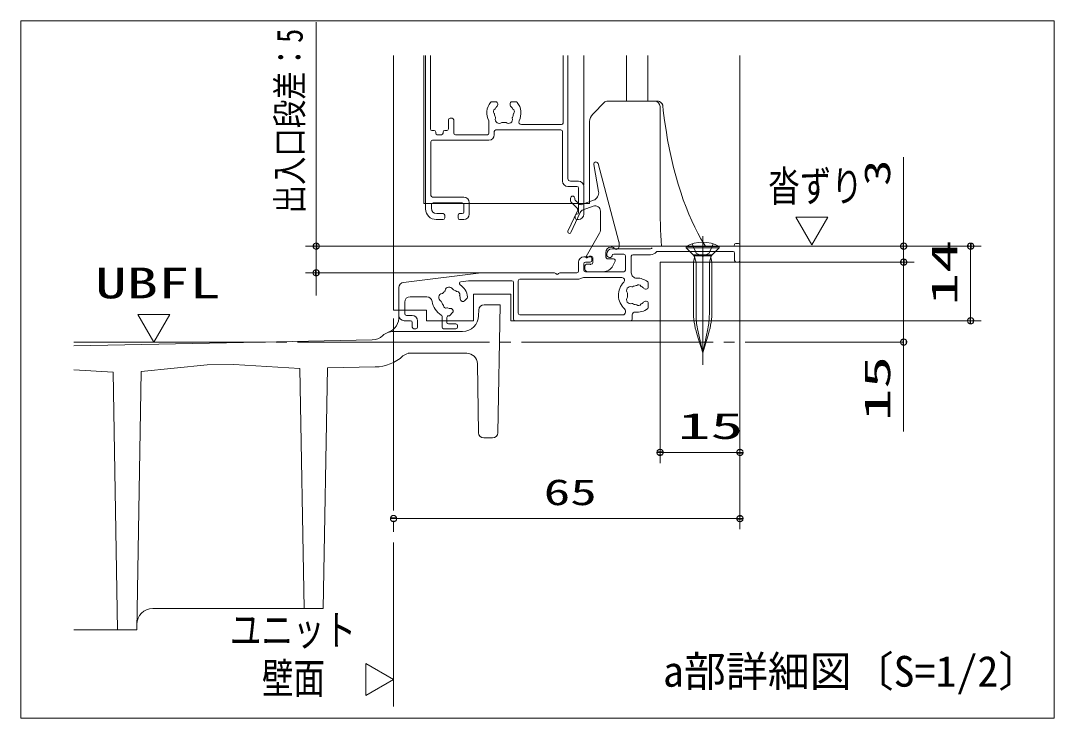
# Model space of a CAD drawing. Units: millimetres on the paper, scale 1:3, with parts at other scales. Extents: x -305 to 305, y -152 to 152.
# Drawn here: x -171.9 to -74.9, y -78.5 to -13.1 of the extents above; entities that cross this region are included whole.
import ezdxf
from ezdxf.enums import TextEntityAlignment as Align

# ---------------------------------------------------------------- set-up
doc = ezdxf.new("R2010")
doc.units = ezdxf.units.MM
doc.linetypes.add('LONG_CHAIN', pattern=[21, 18, -1, 1, -1])
doc.linetypes.add('LONG_DASHED2', pattern=[13, 12, -1])
doc.layers.add('0-2_0', color=7, linetype='Continuous', lineweight=9)
doc.layers.add('0-4_TV', color=7, linetype='Continuous', lineweight=9)
doc.styles.add('ＭＳ ゴシック', font='')
doc.styles.get('ＭＳ ゴシック').set_extended_font_data('MS Gothic')

# ---------------------------------------------------------------- blocks, each defined once
blk = doc.blocks.new('_DOTSMALL')
at = {"layer": '0-2_0'}
for p, q in [((0.0746, 0.1), (-0.0746, 0.1)), ((0.1223, -0.0248), (-0.1223, -0.0248))]:
    blk.add_line(p, q, dxfattribs=at)
for points in [[(0.125, 0), (0.124, 0.0157), (0.1211, 0.0311), (0.1162, 0.046), (0.1095, 0.0602), (0.1011, 0.0735), (0.0911, 0.0856), (0.0797, 0.0963), (0.067, 0.1055), (0.0532, 0.1131), (0.0386, 0.1189), (0.0234, 0.1228), (0.0078, 0.1248), (-0.0078, 0.1248), (-0.0234, 0.1228), (-0.0386, 0.1189), (-0.0532, 0.1131), (-0.067, 0.1055), (-0.0797, 0.0963), (-0.0911, 0.0856), (-0.1011, 0.0735), (-0.1095, 0.0602), (-0.1162, 0.046), (-0.1211, 0.0311), (-0.124, 0.0157), (-0.125, 0), (0, 0)], [(-0.125, 0), (-0.124, -0.0157), (-0.1211, -0.0311), (-0.1162, -0.046), (-0.1095, -0.0602), (-0.1011, -0.0735), (-0.0911, -0.0856), (-0.0797, -0.0963), (-0.067, -0.1055), (-0.0532, -0.1131), (-0.0386, -0.1189), (-0.0234, -0.1228), (-0.0078, -0.1248), (0.0078, -0.1248), (0.0234, -0.1228), (0.0386, -0.1189), (0.0532, -0.1131), (0.067, -0.1055), (0.0797, -0.0963), (0.0911, -0.0856), (0.1011, -0.0735), (0.1095, -0.0602), (0.1162, -0.046), (0.1211, -0.0311), (0.124, -0.0157), (0.125, 0), (0, 0)]]:
    blk.add_lwpolyline(points, close=True, dxfattribs=at)
blk = doc.blocks.new('TRI')
at = {"layer": '0-2_0'}
blk.add_lwpolyline([(0.5, 0.866), (0, 0), (1, 0)], close=True, dxfattribs=at)

msp = doc.modelspace()

# ---------------------------------------------------------------- linework, layer by layer
at = {"layer": '0-4_TV'}
for p, q in [((-171.854, -13.085), (-74.877, -13.085)), ((-171.854, -13.085), (-171.854, -78.545)), ((-144.132, -34.241), (-144.132, -13.224)), ((-74.877, -13.085), (-74.877, -78.545)), ((-136.869, -16.342), (-136.869, -40.241)), ((-134.019, -16.342), (-134.019, -30.242)), ((-133.869, -16.342), (-133.869, -30.742)), ((-133.419, -23.242), (-133.419, -16.342)), ((-120.969, -16.342), (-120.969, -22.692)), ((-120.519, -27.892), (-120.519, -16.342)), ((-119.019, -16.342), (-119.019, -28.529)), ((-115.019, -16.342), (-115.019, -20.641)), ((-113.019, -16.342), (-113.019, -20.641)), ((-104.369, -35.741), (-104.369, -16.342)), ((-127.294, -20.692), (-127.656, -20.692)), ((-127.094, -20.962), (-127.094, -20.892)), ((-125.944, -20.892), (-125.944, -20.962)), ((-125.382, -20.692), (-125.744, -20.692)), ((-117.05, -20.714), (-118.184, -21.848)), ((-116.874, -20.641), (-113.121, -20.641)), ((-113.121, -20.641), (-112.121, -20.641)), ((-111.871, -21.141), (-111.871, -30.115)), ((-111.561, -21.504), (-111.606, -21.089)), ((-131.369, -22.242), (-131.569, -22.242)), ((-111.443, -22.447), (-111.561, -21.504)), ((-131.719, -22.392), (-131.719, -23.242)), ((-131.219, -23.642), (-131.219, -22.392)), ((-127.919, -22.555), (-127.919, -23.642)), ((-121.119, -22.842), (-124.876, -22.842)), ((-118.477, -22.555), (-118.477, -30.242)), ((-111.307, -23.372), (-111.443, -22.447)), ((-133.069, -23.392), (-133.269, -23.392)), ((-132.919, -23.642), (-132.919, -23.542)), ((-132.369, -23.792), (-132.769, -23.792)), ((-132.219, -23.542), (-132.219, -23.642)), ((-131.869, -23.392), (-132.069, -23.392)), ((-128.069, -23.792), (-131.069, -23.792)), ((-127.419, -23.792), (-127.419, -23.492)), ((-127.269, -23.342), (-121.169, -23.342)), ((-121.019, -23.492), (-121.019, -28.142)), ((-111.155, -24.276), (-111.307, -23.372)), ((-133.369, -29.492), (-133.369, -24.442)), ((-133.219, -24.292), (-127.919, -24.292)), ((-110.986, -25.159), (-111.155, -24.276)), ((-110.802, -26.017), (-110.986, -25.159)), ((-110.604, -26.85), (-110.802, -26.017)), ((-89.012, -34.241), (-89.012, -25.907)), ((-117.633, -29.105), (-118.076, -26.593)), ((-115.724, -33.822), (-117.689, -26.489)), ((-110.392, -27.656), (-110.604, -26.85)), ((-110.168, -28.433), (-110.392, -27.656)), ((-120.519, -28.642), (-119.669, -28.642)), ((-119.519, -28.142), (-120.269, -28.142)), ((-119.519, -28.792), (-119.519, -31.092)), ((-119.019, -28.642), (-119.019, -31.241)), ((-109.932, -29.181), (-110.168, -28.433)), ((-130.269, -29.642), (-133.219, -29.642)), ((-120.269, -29.978), (-120.269, -29.741)), ((-119.869, -29.741), (-119.869, -29.813)), ((-119.825, -29.919), (-119.466, -30.278)), ((-119.204, -30.336), (-118.115, -29.94)), ((-109.685, -29.899), (-109.932, -29.181)), ((-109.429, -30.586), (-109.685, -29.899)), ((-134.019, -30.242), (-118.477, -30.242)), ((-133.319, -30.692), (-133.319, -30.342)), ((-133.169, -30.192), (-130.419, -30.192)), ((-130.269, -30.342), (-130.269, -31.042)), ((-129.769, -31.242), (-129.769, -30.142)), ((-120.505, -32.827), (-119.618, -30.925)), ((-120.225, -30.085), (-119.668, -30.642)), ((-119.077, -30.822), (-118.14, -30.481)), ((-117.469, -32.773), (-117.469, -30.951)), ((-109.164, -31.242), (-109.429, -30.586)), ((-132.869, -31.742), (-132.219, -31.742)), ((-132.219, -31.192), (-132.819, -31.192)), ((-132.069, -31.592), (-132.069, -31.342)), ((-130.819, -31.342), (-130.819, -31.592)), ((-130.419, -31.192), (-130.669, -31.192)), ((-130.669, -31.742), (-130.269, -31.742)), ((-120.233, -32.954), (-119.36, -31.081)), ((-119.819, -31.392), (-119.819, -31.592)), ((-119.669, -31.742), (-119.519, -31.742)), ((-108.891, -31.866), (-109.164, -31.242)), ((-108.611, -32.458), (-108.891, -31.866)), ((-108.326, -33.018), (-108.611, -32.458)), ((-118.809, -35.228), (-117.536, -33.023)), ((-115.719, -34.291), (-115.719, -33.86)), ((-108.035, -33.546), (-108.326, -33.018)), ((-107.739, -34.045), (-108.035, -33.546)), ((-112.388, -34.241), (-145.132, -34.241)), ((-144.132, -36.741), (-144.132, -34.241)), ((-116.969, -35.19), (-116.969, -34.841)), ((-116.469, -34.341), (-116.316, -34.341)), ((-112.762, -34.491), (-116.369, -34.491)), ((-112.388, -34.241), (-105.019, -34.241)), ((-105.019, -34.741), (-112.11, -34.741)), ((-109.419, -34.384), (-109.419, -34.259)), ((-106.319, -34.259), (-109.419, -34.259)), ((-108.76, -35.044), (-109.419, -34.384)), ((-109.419, -34.384), (-106.319, -34.384)), ((-107.615, -34.241), (-107.739, -34.045)), ((-106.979, -35.044), (-106.319, -34.384)), ((-106.319, -34.384), (-106.319, -34.259)), ((-105.019, -34.241), (-81.728, -34.241)), ((-104.869, -35.591), (-104.869, -34.891)), ((-104.769, -33.991), (-104.519, -33.991)), ((-89.012, -34.241), (-89.012, -35.741)), ((-82.728, -34.241), (-82.728, -41.241)), ((-119.519, -36.591), (-119.519, -35.741)), ((-119.019, -35.241), (-118.419, -35.241)), ((-118.419, -35.741), (-118.869, -35.741)), ((-118.499, -35.211), (-118.707, -35.331)), ((-118.424, -35.191), (-118.319, -35.191)), ((-118.269, -35.391), (-118.269, -35.591)), ((-118.169, -35.791), (-118.169, -35.341)), ((-116.869, -35.041), (-116.869, -34.991)), ((-116.22, -35.44), (-116.771, -35.44)), ((-116.519, -35.291), (-116.619, -35.291)), ((-116.299, -36.087), (-116.085, -35.657)), ((-115.269, -34.991), (-116.219, -34.991)), ((-115.119, -36.491), (-115.119, -35.141)), ((-114.569, -35.191), (-114.569, -36.741)), ((-112.758, -35.041), (-114.419, -35.041)), ((-111.869, -35.741), (-111.869, -41.241)), ((-104.369, -35.741), (-111.869, -35.741)), ((-106.994, -35.059), (-108.744, -35.059)), ((-108.656, -35.43), (-108.744, -35.759)), ((-108.744, -35.759), (-108.744, -40.276)), ((-106.994, -35.759), (-108.744, -35.759)), ((-108.494, -35.759), (-108.679, -35.159)), ((-107.059, -35.159), (-108.679, -35.159)), ((-108.494, -40.636), (-108.494, -35.759)), ((-107.059, -35.159), (-107.244, -35.759)), ((-107.244, -40.636), (-107.244, -35.759)), ((-106.994, -35.759), (-107.082, -35.43)), ((-106.994, -35.759), (-106.994, -40.276)), ((-104.369, -35.741), (-104.369, -60.804)), ((-104.369, -35.741), (-88.012, -35.741)), ((-89.012, -35.741), (-89.012, -43.241)), ((-128.623, -36.741), (-145.132, -36.741)), ((-144.132, -36.561), (-144.132, -38.881)), ((-135.93, -37.637), (-128.641, -36.742)), ((-128.623, -36.741), (-121.779, -36.741)), ((-121.259, -36.741), (-119.669, -36.741)), ((-119.019, -35.891), (-119.019, -36.491)), ((-118.917, -36.091), (-118.917, -36.391)), ((-118.869, -36.641), (-115.269, -36.641)), ((-118.319, -35.941), (-118.767, -35.941)), ((-118.378, -35.991), (-118.385, -35.949)), ((-129.826, -37.492), (-130.571, -37.583)), ((-125.769, -37.491), (-129.808, -37.491)), ((-125.619, -41.091), (-125.619, -37.641)), ((-125.169, -37.491), (-125.169, -40.541)), ((-119.541, -37.341), (-125.019, -37.341)), ((-119.04, -37.197), (-119.498, -37.334)), ((-115.448, -37.191), (-118.997, -37.191)), ((-112.969, -37.704), (-112.969, -38.066)), ((-136.369, -40.741), (-136.369, -38.133)), ((-129.369, -38.742), (-129.369, -41.241)), ((-129.369, -38.742), (-125.869, -38.742)), ((-113.169, -38.266), (-113.239, -38.266)), ((-89.012, -40.921), (-89.012, -38.601)), ((-135.819, -39.491), (-135.819, -40.591)), ((-133.749, -38.991), (-135.319, -38.991)), ((-130.512, -39.385), (-130.561, -39.336)), ((-129.973, -39.129), (-130.229, -39.385)), ((-126.869, -39.741), (-128.378, -39.741)), ((-127.079, -51.749), (-126.869, -39.741)), ((-113.239, -39.416), (-113.169, -39.416)), ((-112.969, -39.616), (-112.969, -39.978)), ((-133.769, -40.241), (-136.869, -40.241)), ((-133.769, -40.241), (-133.769, -41.241)), ((-131.325, -40.481), (-131.581, -40.737)), ((-131.374, -40.149), (-131.325, -40.198)), ((-128.878, -40.232), (-128.887, -40.767)), ((-125.019, -40.691), (-115.369, -40.691)), ((-115.119, -40.441), (-115.119, -40.316)), ((-114.469, -40.68), (-114.469, -41.091)), ((-135.269, -41.241), (-135.869, -41.241)), ((-135.669, -40.741), (-135.119, -40.741)), ((-135.119, -41.841), (-135.119, -41.391)), ((-134.619, -41.241), (-134.619, -41.841)), ((-133.769, -41.241), (-129.369, -41.241)), ((-132.319, -41.841), (-132.319, -40.834)), ((-131.869, -40.929), (-131.869, -41.391)), ((-131.719, -41.541), (-131.019, -41.541)), ((-130.869, -41.691), (-130.869, -41.841)), ((-111.869, -41.241), (-111.869, -54.593)), ((-111.869, -41.241), (-81.728, -41.241)), ((-136.869, -42.241), (-130.387, -42.241)), ((-134.769, -41.991), (-134.969, -41.991)), ((-131.019, -41.991), (-132.169, -41.991)), ((-107.869, -44.259), (-108.417, -42.469)), ((-107.869, -44.259), (-108.352, -41.987)), ((-107.869, -44.259), (-107.386, -41.987)), ((-107.869, -44.259), (-107.322, -42.469)), ((-149.369, -43.241), (-166.869, -43.595)), ((-149.369, -43.241), (-138.868, -43.031)), ((-89.012, -43.241), (-89.012, -51.625)), ((-135.496, -44.291), (-130.009, -44.291)), ((-160.546, -46.017), (-154.369, -45.392)), ((-151.869, -45.342), (-154.369, -45.392)), ((-151.869, -45.342), (-145.662, -45.717)), ((-143.075, -45.665), (-138.586, -45.575)), ((-128.896, -51.749), (-129.009, -45.273)), ((-166.869, -45.848), (-163.191, -46.071)), ((-162.769, -70.241), (-163.191, -46.071)), ((-160.546, -46.017), (-160.969, -70.241)), ((-145.269, -68.241), (-145.662, -45.717)), ((-143.075, -45.664), (-143.469, -68.241)), ((-127.579, -52.241), (-128.378, -52.241)), ((-104.369, -53.593), (-111.869, -53.593)), ((-104.369, -59.804), (-136.869, -59.804)), ((-143.469, -68.241), (-159.46, -68.241)), ((-160.969, -70.241), (-166.869, -70.241)), ((-171.854, -78.545), (-74.877, -78.545))]:
    msp.add_line(p, q, dxfattribs=at)
at = {"layer": '0-4_TV', "linetype": 'LONG_CHAIN'}
for p, q in [((-107.869, -33.305), (-107.869, -45.365)), ((-136.869, -41.034), (-136.869, -77.45)), ((-166.869, -43.241), (-89.012, -43.241))]:
    msp.add_line(p, q, dxfattribs=at)
at = {"layer": '0-4_TV', "linetype": 'LONG_DASHED2'}
for p, q in [((-108.467, -34.903), (-108.844, -34.011)), ((-108.467, -34.903), (-107.869, -35.221)), ((-107.271, -34.903), (-107.869, -35.221)), ((-107.271, -34.903), (-106.894, -34.011))]:
    msp.add_line(p, q, dxfattribs=at)
at = {"layer": '0-4_TV'}
msp.add_lwpolyline([(-125.869, -38.742), (-125.869, -41.241), (-111.869, -41.241)], dxfattribs=at)
for centre, radius, start, end in [((-126.519, -21.742), 1.6, 141.63349, 207.66045), ((-127.656, -20.842), 0.15, 90, 141.63349), ((-126.519, -21.742), 0.9, 134.79283, 153.7398), ((-127.294, -20.892), 0.2, 360, 90), ((-127.294, -20.962), 0.2, 314.79283, 360), ((-125.744, -20.892), 0.2, 90, 180), ((-125.744, -20.962), 0.2, 180, 225.20717), ((-126.519, -21.742), 0.9, 26.2602, 45.20717), ((-125.382, -20.842), 0.15, 38.36651, 90), ((-126.519, -21.742), 1.6, 332.64777, 38.36651), ((-116.874, -20.891), 0.25, 90, 135), ((-112.371, -21.141), 0.5, 0, 90), ((-112.126, -21.185), 0.545, 47.53389, 90.51615), ((-112.105, -21.142), 0.499, 6.00017, 45.85093), ((-112.058, -21.125), 0.453, 4.52672, 46.02402), ((-131.569, -22.392), 0.15, 90, 180), ((-131.369, -22.392), 0.15, 0, 90), ((-127.258, -21.612), 0.25, 116.8699, 223.1301), ((-127.513, -21.851), 0.1, 6.2602, 43.1301), ((-126.519, -21.742), 0.9, 186.2602, 208.03074), ((-127.416, -21.3), 0.1, 296.8699, 333.7398), ((-126.949, -22.357), 0.375, 162.29961, 307.70039), ((-127.402, -22.212), 0.1, 342.29961, 28.03074), ((-126.089, -22.357), 0.375, 232.29961, 17.70039), ((-125.637, -22.212), 0.1, 151.96926, 197.70039), ((-126.519, -21.742), 0.9, 331.96926, 353.7398), ((-125.622, -21.3), 0.1, 206.2602, 243.1301), ((-125.781, -21.612), 0.25, 316.8699, 63.1301), ((-125.525, -21.851), 0.1, 136.8699, 173.7398), ((-117.477, -22.555), 1, 135, 180), ((-133.269, -23.242), 0.15, 180, 270), ((-131.869, -23.242), 0.15, 270, 360), ((-128.069, -22.555), 0.15, 360, 27.66045), ((-126.659, -22.732), 0.1, 81.96926, 127.70039), ((-126.519, -21.742), 0.9, 261.96926, 278.03074), ((-126.38, -22.732), 0.1, 52.29961, 98.03074), ((-124.876, -22.592), 0.25, 152.64777, 270), ((-121.119, -22.692), 0.15, 270, 0), ((-133.069, -23.542), 0.15, 360, 90), ((-132.769, -23.642), 0.15, 180, 270), ((-132.369, -23.642), 0.15, 270, 0), ((-132.069, -23.542), 0.15, 90, 180), ((-131.069, -23.642), 0.15, 180, 270), ((-128.069, -23.642), 0.15, 270, 0), ((-127.919, -23.792), 0.5, 270, 0), ((-127.269, -23.492), 0.15, 90, 180), ((-121.169, -23.492), 0.15, 0, 90), ((-133.219, -24.442), 0.15, 90, 180), ((-117.882, -26.541), 0.2, 90, 195), ((-117.882, -26.541), 0.2, 15, 90), ((-120.269, -27.892), 0.25, 180, 270), ((-120.519, -28.142), 0.5, 180, 270), ((-119.669, -28.792), 0.15, 0, 90), ((-119.519, -28.642), 0.5, 0, 90), ((-133.219, -29.492), 0.15, 180, 270), ((-130.269, -30.142), 0.5, 0, 90), ((-120.069, -29.741), 0.2, 0, 180), ((-120.119, -29.978), 0.15, 180, 225), ((-119.719, -29.813), 0.15, 180, 225), ((-118.372, -29.235), 0.75, 290, 10), ((-132.869, -30.742), 1, 180, 270), ((-133.169, -30.342), 0.15, 90, 180), ((-132.819, -30.692), 0.5, 180, 270), ((-130.419, -30.342), 0.15, 0, 90), ((-119.844, -30.819), 0.25, 334.99556, 45), ((-119.289, -30.101), 0.25, 225, 290), ((-118.906, -31.292), 0.5, 110, 154.99556), ((-117.969, -30.951), 0.5, 0, 110), ((-132.219, -31.342), 0.15, 0, 90), ((-132.219, -31.592), 0.15, 270, 360), ((-130.669, -31.342), 0.15, 90, 180), ((-130.669, -31.592), 0.15, 180, 270), ((-130.419, -31.042), 0.15, 270, 360), ((-130.269, -31.242), 0.5, 270, 0), ((-119.669, -31.392), 0.15, 90, 180), ((-119.669, -31.592), 0.15, 180, 270), ((-119.669, -31.092), 0.15, 270, 0), ((-119.519, -31.242), 0.5, 270, 0), ((-120.369, -32.891), 0.15, 154.99556, 334.99556), ((-117.969, -32.773), 0.5, 330, 0), ((-115.869, -33.86), 0.15, 0, 15), ((-107.869, -37.062), 3.203, 61.05941, 118.94059), ((-116.469, -34.841), 0.5, 90, 180), ((-116.369, -34.991), 0.5, 90, 180), ((-116.316, -34.491), 0.15, 30, 90), ((-115.969, -34.291), 0.25, 210, 0), ((-112.758, -34.341), 0.15, 270, 337.97569), ((-112.758, -34.341), 0.7, 270, 319.67978), ((-112.11, -34.891), 0.15, 90, 139.67978), ((-105.019, -34.091), 0.15, 270, 360), ((-105.019, -34.891), 0.15, 0, 90), ((-104.769, -34.091), 0.1, 90, 180), ((-104.519, -34.141), 0.15, 0, 90), ((-119.019, -35.741), 0.5, 90, 180), ((-118.869, -35.891), 0.15, 90, 180), ((-118.744, -35.266), 0.075, 150, 300), ((-118.424, -35.341), 0.15, 90, 120), ((-118.419, -35.391), 0.15, 0, 90), ((-118.419, -35.591), 0.15, 270, 0), ((-118.319, -35.341), 0.15, 0, 90), ((-118.319, -35.791), 0.15, 270, 360), ((-116.719, -35.19), 0.25, 180, 270), ((-116.619, -35.041), 0.25, 180, 270), ((-116.519, -35.141), 0.15, 270, 0), ((-116.219, -35.141), 0.15, 90, 180), ((-116.22, -35.59), 0.15, 333.5, 90), ((-115.269, -35.141), 0.15, 360, 90), ((-114.419, -35.191), 0.15, 90, 180), ((-109.042, -35.327), 0.4, 345, 45), ((-106.696, -35.327), 0.4, 135, 195), ((-104.719, -35.591), 0.15, 180, 270), ((-104.519, -35.591), 0.15, 270, 360), ((-128.623, -36.891), 0.15, 90, 97), ((-121.779, -36.891), 0.15, 30, 90), ((-121.519, -36.741), 0.15, 210, 330), ((-121.259, -36.891), 0.15, 90, 150), ((-119.669, -36.591), 0.15, 270, 0), ((-118.869, -36.491), 0.15, 180, 270), ((-118.767, -36.091), 0.15, 90, 180), ((-118.667, -36.391), 0.25, 180, 270), ((-117.194, -35.641), 1, 270, 333.5), ((-115.269, -36.491), 0.15, 270, 0), ((-114.069, -36.741), 0.5, 180, 271.36431), ((-135.869, -38.133), 0.5, 97, 180), ((-130.552, -37.732), 0.15, 97, 236.45843), ((-129.808, -37.641), 0.15, 90, 97), ((-125.769, -37.641), 0.15, 0, 90), ((-125.019, -37.491), 0.15, 90, 180), ((-119.541, -37.191), 0.15, 270, 286.69924), ((-118.997, -37.341), 0.15, 90, 106.69924), ((-114.019, -38.841), 1.75, 135.573, 227.54585), ((-115.448, -37.441), 0.25, 315.573, 90), ((-114.019, -38.841), 1.6, 51.63349, 91.36431), ((-113.119, -37.704), 0.15, 0, 51.63349), ((-132.258, -39.06), 0.375, 97.29961, 242.70039), ((-132.318, -38.589), 0.1, 277.29961, 323.03074), ((-131.519, -39.191), 0.9, 126.96926, 143.03074), ((-132.121, -38.392), 0.1, 306.96926, 352.70039), ((-131.65, -38.452), 0.375, 27.29961, 172.70039), ((-131.227, -38.234), 0.1, 207.29961, 253.03074), ((-131.519, -39.191), 0.9, 51.2602, 73.03074), ((-130.893, -38.411), 0.1, 231.2602, 268.1301), ((-130.905, -38.76), 0.25, 341.8699, 88.1301), ((-131.519, -39.191), 1.6, 6.63349, 56.45843), ((-114.634, -38.41), 0.375, 72.29961, 217.70039), ((-115.009, -38.701), 0.1, 351.96926, 37.70039), ((-114.019, -38.841), 0.9, 171.96926, 188.03074), ((-114.489, -37.958), 0.1, 252.29961, 298.03074), ((-114.019, -38.841), 0.9, 96.2602, 118.03074), ((-114.128, -37.847), 0.1, 276.2602, 313.1301), ((-113.889, -38.102), 0.25, 26.8699, 133.1301), ((-113.577, -37.944), 0.1, 206.8699, 243.7398), ((-114.019, -38.841), 0.9, 44.79283, 63.7398), ((-113.239, -38.066), 0.2, 224.79283, 270), ((-113.169, -38.066), 0.2, 270, 0), ((-135.319, -39.491), 0.5, 90, 180), ((-133.749, -39.491), 0.5, 7.71824, 90), ((-131.519, -39.188), 1.75, 187.71824, 239.99803), ((-132.476, -39.482), 0.1, 16.96926, 62.70039), ((-131.519, -39.191), 0.9, 196.96926, 218.7398), ((-132.299, -39.816), 0.1, 1.8699, 38.7398), ((-130.572, -38.869), 0.1, 161.8699, 198.7398), ((-131.519, -39.191), 0.9, 359.79283, 18.7398), ((-130.419, -39.195), 0.2, 179.79283, 225), ((-130.37, -39.244), 0.2, 225, 315), ((-130.079, -39.023), 0.15, 315, 6.63349), ((-128.378, -40.241), 0.5, 90, 179), ((-114.634, -39.271), 0.375, 142.29961, 287.70039), ((-115.009, -38.98), 0.1, 322.29961, 8.03074), ((-114.489, -39.723), 0.1, 61.96926, 107.70039), ((-114.019, -38.841), 0.9, 241.96926, 263.7398), ((-114.128, -39.835), 0.1, 46.8699, 83.7398), ((-113.889, -39.579), 0.25, 226.8699, 333.1301), ((-113.577, -39.737), 0.1, 116.2602, 153.1301), ((-114.019, -38.841), 0.9, 296.2602, 315.20717), ((-113.239, -39.616), 0.2, 90, 135.20717), ((-113.169, -39.616), 0.2, 360, 90), ((-135.669, -40.591), 0.15, 180, 270), ((-132.469, -40.834), 0.15, 0, 59.99803), ((-131.949, -39.805), 0.25, 181.8699, 288.1301), ((-131.841, -40.138), 0.1, 71.2602, 108.1301), ((-131.519, -39.191), 0.9, 251.2602, 270.20717), ((-131.515, -40.291), 0.2, 45, 90.20717), ((-131.466, -40.34), 0.2, 315, 45), ((-125.019, -40.541), 0.15, 180, 270), ((-115.369, -40.441), 0.25, 270, 360), ((-115.369, -40.316), 0.25, 360, 47.54585), ((-114.219, -40.68), 0.25, 83.79373, 180), ((-114.019, -38.841), 1.6, 263.79373, 308.36651), ((-113.119, -39.978), 0.15, 308.36651, 360), ((-101.244, -40.276), 7.5, 180, 197), ((-101.994, -40.636), 6.5, 180, 192), ((-113.744, -40.636), 6.5, 348, 0), ((-114.494, -40.276), 7.5, 343, 0), ((-137.862, -40.91), 1.5, 289.3263, 4.84878), ((-135.869, -40.741), 0.5, 180, 270), ((-135.269, -41.391), 0.15, 0, 90), ((-135.119, -41.241), 0.5, 360, 90), ((-131.719, -40.929), 0.15, 83.78088, 180), ((-131.719, -41.391), 0.15, 180, 270), ((-131.687, -40.631), 0.15, 263.78088, 315), ((-131.019, -41.691), 0.15, 0, 90), ((-130.387, -40.741), 1.5, 270, 359), ((-125.469, -41.091), 0.15, 180, 270), ((-114.619, -41.091), 0.15, 270, 0), ((-138.898, -41.531), 1.5, 271.14576, 312.55971), ((-136.869, -43.741), 1.5, 90, 132.55975), ((-134.969, -41.841), 0.15, 180, 270), ((-134.769, -41.841), 0.15, 270, 0), ((-132.169, -41.841), 0.15, 180, 270), ((-131.019, -41.841), 0.15, 270, 0), ((-138.666, -41.576), 4, 271.14576, 312.02359), ((-135.319, -45.291), 1, 100.26425, 132.02361), ((-130.009, -45.291), 1, 1, 90), ((-128.396, -51.741), 0.5, 181, 270), ((-127.579, -51.741), 0.5, 270, 359), ((-159.46, -69.741), 1.5, 90, 179)]:
    msp.add_arc(centre, radius, start, end, dxfattribs=at)
msp.add_ellipse((-101.871, -30.115), major_axis=(0, 24.767), ratio=0.403771, start_param=1.570796, end_param=1.738172, dxfattribs=at)

# ---------------------------------------------------------------- block references
for name, p, xscale, yscale, rotation in [('TRI', (-97.629, -34.114), 3.000003, 3.000003, 60), ('_DOTSMALL', (-144.132, -34.241), 2.32, 2.32, 90), ('_DOTSMALL', (-89.012, -34.241), 2.32, 2.32, 270), ('_DOTSMALL', (-82.728, -34.241), 2.32, 2.32, 90), ('_DOTSMALL', (-89.012, -35.741), 2.32, 2.32, 90), ('_DOTSMALL', (-89.012, -35.741), 2.32, 2.32, 90), ('_DOTSMALL', (-144.132, -36.741), 2.32, 2.32, 270), ('TRI', (-159.369, -43.241), 3, 3, 60), ('_DOTSMALL', (-82.728, -41.241), 2.32, 2.32, 270), ('_DOTSMALL', (-89.012, -43.241), 2.32, 2.32, 270), ('_DOTSMALL', (-111.869, -53.593), 2.32, 2.32, 180), ('_DOTSMALL', (-136.869, -59.804), 2.32, 2.32, 180), ('TRI', (-136.869, -74.903), 3, 3, 149.99999)]:
    msp.add_blockref(name, p, dxfattribs=dict(at, xscale=xscale, yscale=yscale, rotation=rotation))
at = {"layer": '0-4_TV', "xscale": 2.32, "yscale": 2.32}
for p in [(-104.369, -53.593), (-104.369, -59.804)]:
    msp.add_blockref('_DOTSMALL', p, dxfattribs=at)

# ---------------------------------------------------------------- texts
at = {"layer": '0-4_TV', "style": 'ＭＳ ゴシック'}
for s, height, width, p in [('出入口段差：5', 2.444, 0.8, (-144.662, -31.173)), ('3', 2.441, 1.5, (-89.542, -28.601)), ('14', 2.441, 1.85, (-83.258, -39.815)), ('15', 2.441, 1.85, (-89.542, -50.681))]:
    msp.add_text(s, height=height, rotation=90, dxfattribs=dict(at, width=width)).set_placement(p, align=Align.BOTTOM_LEFT)
for s, height, width, p in [('沓ずり', 2.889, 0.75, (-101.712, -30.919)), ('UBFL', 2.889, 1.5, (-164.869, -40.006)), ('15', 2.441, 1.85, (-110.208, -53.063)), ('65', 2.441, 1.5, (-122.783, -59.274)), ('ユニット', 2.889, 0.75, (-152.216, -72.582)), ('\u3000壁面', 2.889, 0.75, (-152.165, -77.097))]:
    msp.add_text(s, height=height, dxfattribs=dict(at, width=width)).set_placement(p, align=Align.BOTTOM_LEFT)
msp.add_text('a部詳細図〔S=1/2〕', height=2.886, dxfattribs=at).set_placement((-111.595, -76.442), align=Align.BOTTOM_LEFT)

doc.saveas('drawing.dxf')
